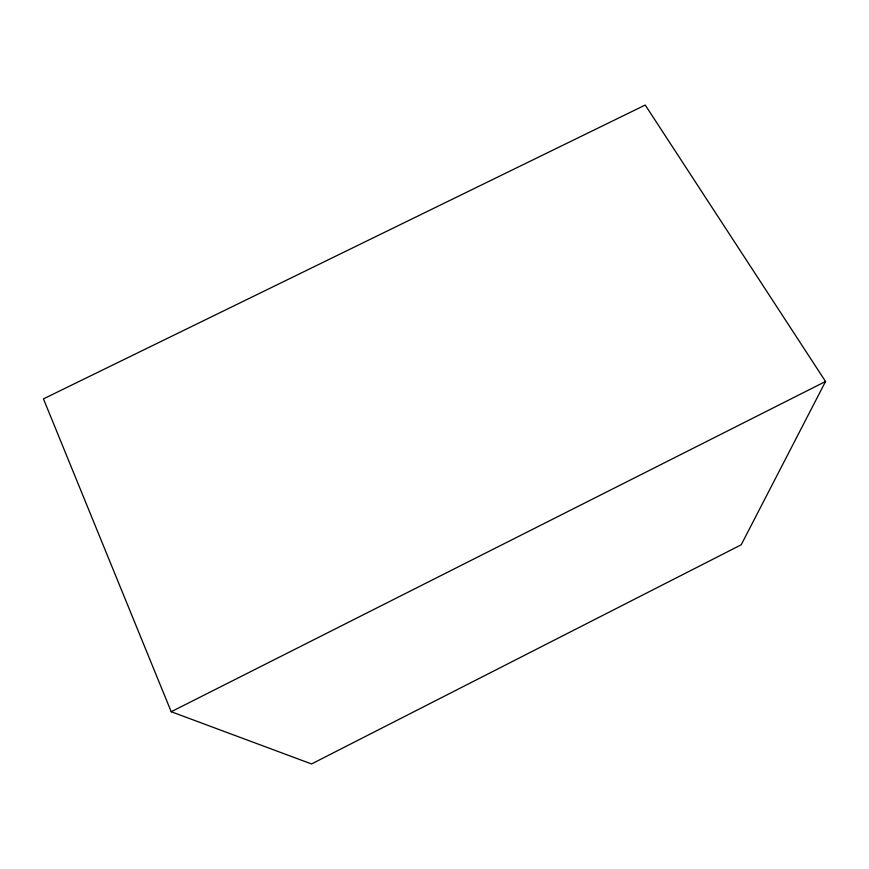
<?xml version="1.0" encoding="UTF-8"?>
<svg xmlns="http://www.w3.org/2000/svg" width="869" height="869" viewBox="0 0 869 869"><rect width="100%" height="100%" fill="white"/><g stroke="black" fill="none" stroke-linecap="round" stroke-linejoin="round"><path stroke-width="1.3" d="M825.55 381.48L741.203 544.787L311.547 763.96L171.215 711.733L43.45 398.871L645.232 105.04L825.55 381.48L171.215 711.733"/></g></svg>
